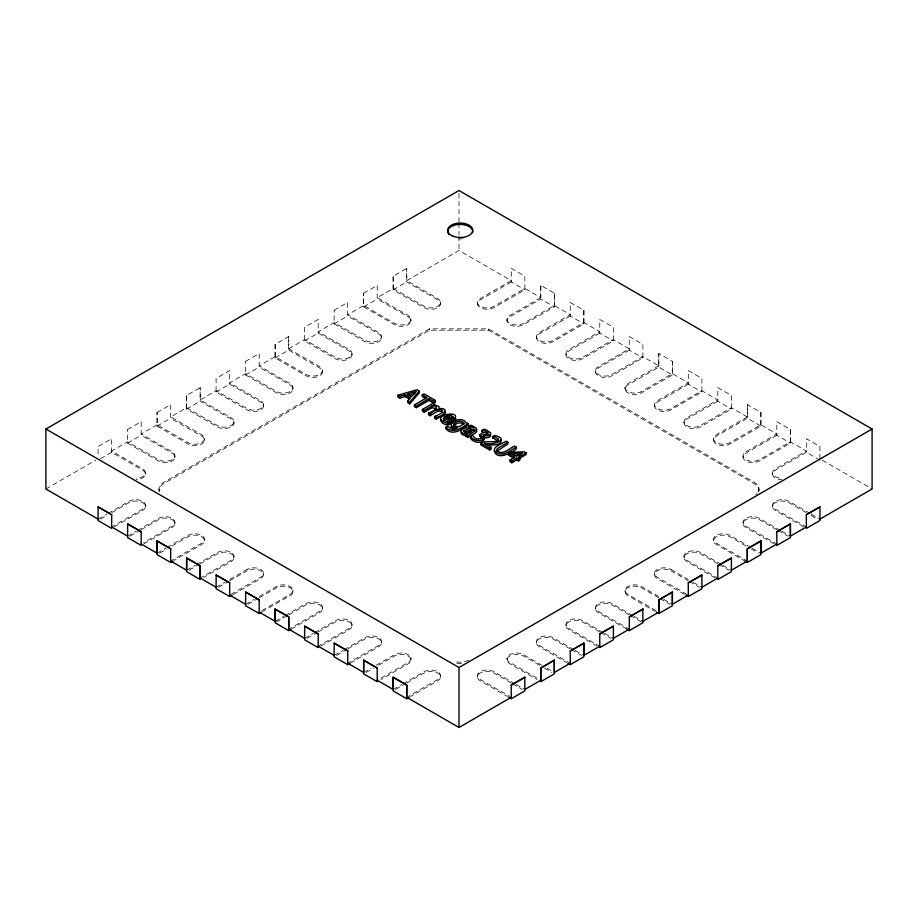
<?xml version="1.0" encoding="UTF-8"?>
<svg xmlns="http://www.w3.org/2000/svg" width="918" height="918" viewBox="0 0 918 918"><rect width="100%" height="100%" fill="white"/><g stroke="black" fill="none" stroke-linecap="round" stroke-linejoin="round"><path stroke-width="0.69" stroke-dasharray="4.59 3.44" d="M127.579 429.498L141.211 421.695L141.154 435.281L172.136 453.171A9.593 5.542 0 0 1 172.136 461.008A9.593 5.542 0 0 1 158.562 461.008L127.579 443.119L127.636 429.532M157.081 412.457L170.714 404.654L170.656 418.252L201.639 436.142A9.593 5.542 0 0 1 201.639 443.979A9.593 5.542 0 0 1 188.064 443.979L157.081 426.09L157.081 412.457L157.139 424.759L188.064 442.614A9.593 5.542 0 0 0 201.639 442.614A9.593 5.542 0 0 0 201.639 434.776L170.714 416.921L186.652 407.718L217.577 425.573A9.593 5.542 0 0 0 231.141 425.573A9.593 5.542 0 0 0 231.141 417.736L200.227 399.881L200.158 387.591L200.158 401.212L231.141 419.101A9.593 5.542 0 0 1 231.141 426.939A9.593 5.542 0 0 1 217.577 426.939L186.595 409.049L186.595 395.417L200.227 387.625M245.599 361.348L259.232 353.545L259.174 367.143L290.157 385.032A9.593 5.542 0 0 1 290.157 392.87A9.593 5.542 0 0 1 276.582 392.87L245.599 374.98L245.668 361.382M275.113 357.94L288.688 350.102L319.671 367.992A9.593 5.542 0 0 1 319.671 375.829A9.593 5.542 0 0 1 306.096 375.829L275.113 357.94L275.113 344.319L288.745 336.516L288.745 348.783L319.671 366.638A9.593 5.542 0 0 1 319.671 374.464A9.593 5.542 0 0 1 306.096 374.464L275.171 356.62L259.232 365.812L290.157 383.667A9.593 5.542 0 0 1 290.157 391.504A9.593 5.542 0 0 1 276.582 391.504L245.668 373.649L229.729 382.852L260.655 400.707A9.593 5.542 0 0 1 260.655 408.544A9.593 5.542 0 0 1 247.08 408.544L216.155 390.689L200.227 399.881M334.129 310.238L347.704 302.412L347.704 316.033L378.686 333.923A9.593 5.542 0 0 1 378.686 341.76A9.593 5.542 0 0 1 365.112 341.76L334.129 323.87L334.186 310.273M363.631 293.209L377.264 285.406L377.206 299.004L408.189 316.882A9.593 5.542 0 0 1 408.189 324.72A9.593 5.542 0 0 1 394.614 324.72L363.631 306.841L363.631 293.209L363.689 305.51L394.614 323.365A9.593 5.542 0 0 0 408.189 323.365A9.593 5.542 0 0 0 408.189 315.528L377.264 297.673L393.202 288.47L424.127 306.325A9.593 5.542 0 0 0 437.691 306.325A9.593 5.542 0 0 0 437.691 298.488L406.777 280.633L406.708 268.331L406.708 281.964L437.691 299.853A9.593 5.542 0 0 1 437.691 307.691A9.593 5.542 0 0 1 424.127 307.691L393.145 289.801L393.145 276.169L406.777 268.366M45.9 488.984L95.702 460.228M157.139 424.759L141.211 433.962L172.136 451.817A9.593 5.542 0 0 1 172.136 459.643A9.593 5.542 0 0 1 158.562 459.643L127.636 441.799L111.698 450.99L142.623 468.846A9.593 5.542 0 0 1 144.78 474.778A9.593 5.542 0 0 1 136.231 478.301M288.745 348.783L304.673 339.58L335.598 357.435A9.593 5.542 0 0 0 349.173 357.435A9.593 5.542 0 0 0 349.173 349.597L318.248 331.742L334.186 322.539L365.112 340.394A9.593 5.542 0 0 0 378.686 340.394A9.593 5.542 0 0 0 378.686 332.557L347.761 314.702L363.689 305.51M406.777 280.633L459 250.488L511.223 280.633L480.309 298.488A9.593 5.542 0 0 0 480.309 306.325A9.593 5.542 0 0 0 493.873 306.325L524.798 288.47L540.736 297.673L540.794 285.372L554.369 293.209L554.369 306.841L523.386 324.72A9.593 5.542 0 0 1 509.811 324.72A9.593 5.542 0 0 1 509.811 316.882L540.794 299.004L554.369 306.841M100.532 458.736L111.64 452.322L142.623 470.211A9.593 5.542 0 0 1 144.78 476.144A9.593 5.542 0 0 1 136.231 479.666M127.579 443.119L141.154 435.281M157.081 426.09L170.656 418.252M186.595 409.049L200.158 401.212M216.097 392.02L229.672 384.183L260.655 402.073A9.593 5.542 0 0 1 260.655 409.898A9.593 5.542 0 0 1 247.08 409.898L216.097 392.02L216.097 378.388L229.672 370.551L229.672 384.183M245.599 374.98L259.174 367.143M304.615 340.911L318.19 333.073L349.173 350.963A9.593 5.542 0 0 1 349.173 358.8A9.593 5.542 0 0 1 335.598 358.8L304.615 340.911L304.615 327.278L318.19 319.441L318.19 333.073M334.129 323.87L347.704 316.033M363.631 306.841L377.206 299.004M393.145 289.801L406.708 281.964M98.123 519.14L106.786 514.137M108.026 513.426L129.048 501.285A9.605 5.542 0 0 1 142.623 501.274A9.605 5.542 0 0 1 142.623 509.123L111.698 526.978M758.142 491.956A16.696 9.639 0 0 0 754.068 482.168L488.502 328.851L429.498 328.851L163.932 482.168A16.696 9.639 0 0 0 159.858 491.956M100.544 519.106L106.74 515.526M111.698 512.669L129.048 502.651A9.605 5.542 0 0 1 142.623 502.639A9.605 5.542 0 0 1 142.623 510.488L114.119 526.943M511.292 281.964L480.309 299.853A9.593 5.542 0 0 0 480.309 307.691A9.593 5.542 0 0 0 493.873 307.691L524.855 289.801L524.855 276.169L511.292 268.331L511.292 281.964L524.855 289.801M758.75 491.853A16.696 9.639 0 0 0 754.068 483.534L488.502 330.205L429.498 330.205L163.932 483.534A16.696 9.639 0 0 0 159.25 491.853M127.636 536.169L136.289 531.178M137.528 530.455L158.562 518.314A9.605 5.542 0 0 1 172.125 518.314A9.605 5.542 0 0 1 172.136 526.152L143.678 542.584M540.736 297.673L509.811 315.528A9.593 5.542 0 0 0 509.811 323.365A9.593 5.542 0 0 0 523.386 323.365L554.311 305.51L570.239 314.702L539.314 332.557A9.593 5.542 0 0 0 539.314 340.394A9.593 5.542 0 0 0 552.888 340.394L583.814 322.539L599.752 331.742L568.827 349.597A9.593 5.542 0 0 0 568.827 357.435A9.593 5.542 0 0 0 582.402 357.435L613.327 339.58L629.255 348.783L598.329 366.638A9.593 5.542 0 0 0 598.329 374.464A9.593 5.542 0 0 0 611.904 374.464L642.83 356.62L658.768 365.812L658.826 353.51L672.401 361.348L672.401 374.98L641.418 392.87A9.593 5.542 0 0 1 627.843 392.87A9.593 5.542 0 0 1 627.843 385.032L658.826 367.143L672.401 374.98M130.058 536.135L139.972 530.409M141.211 529.697L158.562 519.68A9.605 5.542 0 0 1 172.125 519.68A9.605 5.542 0 0 1 172.136 527.517L143.633 543.972M554.369 293.209L554.311 305.51M157.139 553.21L165.802 548.207M167.042 547.495L188.064 535.355A9.605 5.542 0 0 1 201.639 535.355A9.605 5.542 0 0 1 201.639 543.192L170.714 561.047M159.56 553.175L166.996 548.884M171.953 546.015L188.064 536.72A9.605 5.542 0 0 1 201.639 536.709A9.605 5.542 0 0 1 201.639 544.558L174.374 560.29M570.296 316.033L539.314 333.923A9.593 5.542 0 0 0 539.314 341.76A9.593 5.542 0 0 0 552.888 341.76L583.871 323.87L583.871 310.238L570.239 302.447L570.296 316.033L583.871 323.87M583.871 310.238L583.814 322.539M186.652 570.239L195.304 565.247M196.544 564.536L217.577 552.395A9.605 5.542 0 0 1 231.141 552.384A9.605 5.542 0 0 1 231.141 560.232L200.227 578.076M189.074 570.216L198.988 564.49M200.227 563.767L217.577 553.749A9.605 5.542 0 0 1 231.141 553.749A9.605 5.542 0 0 1 231.141 561.587L203.876 577.33M599.81 333.073L568.827 350.963A9.593 5.542 0 0 0 568.827 358.8A9.593 5.542 0 0 0 582.402 358.8L613.385 340.911L613.385 327.278L599.752 319.475L599.81 333.073L613.385 340.911M216.155 587.279L224.818 582.276M229.764 579.419L247.08 569.424M218.576 587.245L228.49 581.519M229.729 580.807L247.08 570.789M629.312 350.102L598.329 367.992A9.593 5.542 0 0 0 598.329 375.829A9.593 5.542 0 0 0 611.904 375.829L642.887 357.94L642.887 344.319L629.255 336.516L629.312 350.102L642.887 357.94M230.969 594.405L260.655 577.261A9.605 5.542 0 0 0 260.655 569.424A9.605 5.542 0 0 0 247.068 569.424M233.39 594.371L260.655 578.627A9.605 5.542 0 0 0 260.655 570.789A9.605 5.542 0 0 0 247.068 570.789M245.668 604.319L254.32 599.316M259.266 596.459L276.582 586.464A9.605 5.542 0 0 1 290.157 586.453A9.605 5.542 0 0 1 290.157 594.302L259.232 612.157M658.768 365.812L627.843 383.667A9.593 5.542 0 0 0 627.843 391.504A9.593 5.542 0 0 0 641.418 391.504L672.332 373.649L688.27 382.852L657.345 400.707A9.593 5.542 0 0 0 657.345 408.544A9.593 5.542 0 0 0 670.92 408.544L701.845 390.689L717.773 399.881L686.859 417.736A9.593 5.542 0 0 0 686.859 425.573A9.593 5.542 0 0 0 700.423 425.573L731.348 407.718L747.286 416.921L747.344 404.62L760.919 412.457L760.919 426.09L729.936 443.979A9.593 5.542 0 0 1 716.361 443.979A9.593 5.542 0 0 1 716.361 436.142L747.344 418.252L760.919 426.09M248.078 604.285L257.992 598.559M259.232 597.847L276.582 587.83A9.605 5.542 0 0 1 290.157 587.818A9.605 5.542 0 0 1 290.157 595.667L262.892 611.399M672.401 361.348L672.332 373.649M275.171 621.348L283.834 616.357M285.062 615.634L306.096 603.493A9.605 5.542 0 0 1 319.659 603.493A9.605 5.542 0 0 1 319.671 611.331L288.745 629.186M276.352 622.037L287.506 615.588M288.745 614.876L306.096 604.859A9.605 5.542 0 0 1 319.659 604.859A9.605 5.542 0 0 1 319.671 612.696L292.406 628.44M688.328 384.183L657.345 402.073A9.593 5.542 0 0 0 657.345 409.898A9.593 5.542 0 0 0 670.92 409.898L701.903 392.02L701.903 378.388L688.27 370.585L688.328 384.183L701.903 392.02M304.673 638.389L313.336 633.386M314.576 632.674L335.598 620.534A9.605 5.542 0 0 1 349.173 620.534A9.605 5.542 0 0 1 349.173 628.371L318.248 646.226M307.094 638.354L317.008 632.628M318.248 631.917L335.598 621.899A9.605 5.542 0 0 1 349.173 621.888A9.605 5.542 0 0 1 349.173 629.737L320.669 646.192M717.842 401.212L686.859 419.101A9.593 5.542 0 0 0 686.859 426.939A9.593 5.542 0 0 0 700.423 426.939L731.405 409.049L731.405 395.417L717.773 387.625L717.842 401.212L731.405 409.049M334.186 655.418L342.839 650.426M344.078 649.715L365.112 637.574A9.605 5.542 0 0 1 378.675 637.562A9.605 5.542 0 0 1 378.686 645.411L347.761 663.255M747.286 416.921L716.361 434.776A9.593 5.542 0 0 0 716.361 442.614A9.593 5.542 0 0 0 729.936 442.614L760.861 424.759L776.789 433.962L745.864 451.817A9.593 5.542 0 0 0 745.864 459.643A9.593 5.542 0 0 0 759.438 459.643L790.364 441.799L806.302 450.99L775.377 468.846A9.593 5.542 0 0 0 773.22 474.778A9.593 5.542 0 0 0 781.769 478.301M336.608 655.395L346.522 649.669M347.761 648.946L365.112 638.928A9.605 5.542 0 0 1 378.675 638.928A9.605 5.542 0 0 1 378.686 646.765L351.422 662.509M760.919 412.457L760.861 424.759M363.689 672.458L371.113 668.178M376.059 665.32L394.614 654.603A9.605 5.542 0 0 1 408.189 654.603A9.605 5.542 0 0 1 408.189 662.44L377.264 680.295M366.11 672.424L373.546 668.132M378.503 665.275L394.614 655.968A9.605 5.542 0 0 1 408.189 655.968A9.605 5.542 0 0 1 408.189 663.806L380.924 679.55M776.846 435.281L745.864 453.171A9.593 5.542 0 0 0 745.864 461.008A9.593 5.542 0 0 0 759.438 461.008L790.421 443.119L790.421 429.498L776.789 421.695L776.846 435.281L790.421 443.119M790.421 429.498L790.364 441.799M393.202 689.498L401.854 684.495M403.094 683.784L424.127 671.643A9.605 5.542 0 0 1 437.691 671.632A9.605 5.542 0 0 1 437.691 679.481L408.005 696.613M395.624 689.464L405.538 683.738M406.777 683.026L424.127 673.009A9.605 5.542 0 0 1 437.691 672.997A9.605 5.542 0 0 1 437.691 680.846L410.426 696.578M819.935 460.159L806.36 452.322L775.377 470.211A9.593 5.542 0 0 0 773.22 476.144A9.593 5.542 0 0 0 781.769 479.666M822.298 460.228L872.1 488.984M809.974 513.426L788.952 501.285A9.605 5.542 0 0 0 775.377 501.274A9.605 5.542 0 0 0 775.377 509.123L806.302 526.978M811.214 514.137L819.877 519.14M806.302 512.669L788.952 502.651A9.605 5.542 0 0 0 775.377 502.639A9.605 5.542 0 0 0 775.377 510.488L803.881 526.943M811.26 515.526L817.456 519.106M393.145 276.169L393.202 288.47M780.472 530.455L759.438 518.314A9.605 5.542 0 0 0 745.875 518.314A9.605 5.542 0 0 0 745.864 526.152L776.789 544.007M781.711 531.178L790.364 536.169M776.789 529.697L759.438 519.68A9.605 5.542 0 0 0 745.875 519.68A9.605 5.542 0 0 0 745.864 527.517L774.367 543.972M778.028 530.409L787.942 536.135M750.958 547.495L729.936 535.355A9.605 5.542 0 0 0 716.361 535.355A9.605 5.542 0 0 0 716.361 543.192L747.286 561.047M752.198 548.207L760.861 553.21M746.047 546.015L729.936 536.72A9.605 5.542 0 0 0 716.361 536.709A9.605 5.542 0 0 0 716.361 544.558L744.865 561.013M751.004 548.884L758.44 553.175M721.456 564.536L700.423 552.395A9.605 5.542 0 0 0 686.859 552.384A9.605 5.542 0 0 0 686.859 560.232L717.773 578.076M722.695 565.247L731.348 570.239M717.773 563.767L700.423 553.749A9.605 5.542 0 0 0 686.859 553.749A9.605 5.542 0 0 0 686.859 561.587L716.602 578.765M719.012 564.49L728.926 570.216M670.92 569.424L688.236 579.419M693.182 582.276L701.845 587.279M670.92 570.789L688.27 580.807M689.51 581.519L699.424 587.245M275.113 344.319L275.171 356.62M687.031 594.405L657.345 577.261A9.605 5.542 0 0 1 657.345 569.424A9.605 5.542 0 0 1 670.932 569.424M684.61 594.371L657.345 578.627A9.605 5.542 0 0 1 657.345 570.789A9.605 5.542 0 0 1 670.932 570.789M658.734 596.459L641.418 586.464A9.605 5.542 0 0 0 627.843 586.453A9.605 5.542 0 0 0 627.843 594.302L658.768 612.157M663.68 599.316L672.332 604.319M658.768 597.847L641.418 587.83A9.605 5.542 0 0 0 627.843 587.818A9.605 5.542 0 0 0 627.843 595.667L655.108 611.399M660.008 598.559L669.922 604.285M632.938 615.634L611.904 603.493A9.605 5.542 0 0 0 598.341 603.493A9.605 5.542 0 0 0 598.329 611.331L629.255 629.186M634.166 616.357L642.83 621.348M629.255 614.876L611.904 604.859A9.605 5.542 0 0 0 598.341 604.859A9.605 5.542 0 0 0 598.329 612.696L626.833 629.151M630.494 615.588L641.648 622.037M603.424 632.674L582.402 620.534A9.605 5.542 0 0 0 568.827 620.534A9.605 5.542 0 0 0 568.827 628.371L599.752 646.226M604.664 633.386L613.327 638.389M599.752 631.917L582.402 621.899A9.605 5.542 0 0 0 568.827 621.888A9.605 5.542 0 0 0 568.827 629.737L597.331 646.192M600.992 632.628L610.906 638.354M186.595 395.417L186.652 407.718M573.922 649.715L552.888 637.574A9.605 5.542 0 0 0 539.325 637.562A9.605 5.542 0 0 0 539.314 645.411L570.239 663.255M575.161 650.426L583.814 655.418M570.239 648.946L552.888 638.928A9.605 5.542 0 0 0 539.325 638.928A9.605 5.542 0 0 0 539.314 646.765L566.578 662.509M571.478 649.669L581.392 655.395M541.941 665.32L523.386 654.603A9.605 5.542 0 0 0 509.811 654.603A9.605 5.542 0 0 0 509.811 662.44L540.736 680.295M546.887 668.178L554.311 672.458M539.497 665.275L523.386 655.968A9.605 5.542 0 0 0 509.811 655.968A9.605 5.542 0 0 0 509.811 663.806L537.076 679.55M544.454 668.132L551.89 672.424M514.906 683.784L493.873 671.643A9.605 5.542 0 0 0 480.309 671.632A9.605 5.542 0 0 0 480.309 679.481L509.995 696.613M516.145 684.495L524.798 689.498M511.223 683.026L493.873 673.009A9.605 5.542 0 0 0 480.309 672.997A9.605 5.542 0 0 0 480.309 680.846L507.574 696.578M512.462 683.738L522.376 689.464M819.877 458.828L819.935 446.527L806.36 438.689L806.36 452.322M772.577 472.999L772.577 474.354M772.577 504.969L772.577 506.334M758.957 488.984L758.957 490.35M747.344 404.62L747.344 418.252M743.064 455.959L743.064 457.325M743.064 522.009L743.064 523.375M713.561 438.919L713.561 440.284M713.561 539.05L713.561 540.404M684.048 421.89L684.048 423.255M684.048 556.078L684.048 557.444M658.826 353.51L658.826 367.143M654.545 404.849L654.545 406.215M654.545 573.119L654.545 574.473M625.032 387.821L625.032 389.175M625.032 590.148L625.032 591.513M595.53 370.78L595.53 372.146M595.53 607.188L595.53 608.554M566.027 353.74L566.027 355.105M566.027 624.229L566.027 625.583M540.794 285.372L540.794 299.004M536.514 336.711L536.514 338.076M536.514 641.257L536.514 642.623M507.011 319.671L507.011 321.036M507.011 658.298L507.011 659.652M488.502 328.851L488.502 330.205M477.498 302.642L477.498 303.996M477.498 675.327L477.498 676.692M459 193.377L459 221.927M459 223.349L459 234.778M459 236.201L459 250.488M440.502 302.642L440.502 303.996M440.502 675.327L440.502 676.692M429.498 328.851L429.498 330.205M410.989 319.671L410.989 321.036M410.989 658.298L410.989 659.652M381.486 336.711L381.486 338.076M381.486 641.257L381.486 642.623M351.973 353.74L351.973 355.105M351.973 624.229L351.973 625.583M322.47 370.78L322.47 372.146M322.47 607.188L322.47 608.554M292.968 387.821L292.968 389.175M292.968 590.148L292.968 591.513M288.688 336.481L288.688 350.102M263.455 404.849L263.455 406.215M263.455 573.119L263.455 574.473M233.952 421.89L233.952 423.255M233.952 556.078L233.952 557.444M204.439 438.919L204.439 440.284M204.439 539.05L204.439 540.404M174.936 455.959L174.936 457.325M174.936 522.009L174.936 523.375M159.043 488.984L159.043 490.35M145.423 472.999L145.423 474.354M145.423 504.969L145.423 506.334M111.64 452.322L111.64 438.689L98.065 446.527L98.123 456.108M461.616 663.404A16.685 9.628 0 0 1 456.395 663.404M757.143 493.356A16.696 9.639 0 0 1 755.766 494.653M468.811 660.317A16.685 9.628 0 0 1 453.848 661.694M463.108 238.669A12.519 7.229 0 0 1 456.808 238.588"/><path stroke-width="1.38" d="M451.094 425.941L451.863 427.857L454.697 429.245M494.263 450.531C496.328 461.02 512.083 452.872 516.272 448.891L516.272 447.158L514.367 446.068C509.938 448.214 501.308 456.556 496.649 450.004L497.43 448.466L507.849 442.304L507.849 444.037L496.707 451.186M440.927 419.56C440.25 423.198 445.115 424.414 447.835 425.091L449.797 423.955C450.497 420.777 438.896 420.88 445.138 416.6L452.551 420.869C466.918 407.844 423.99 416.29 447.835 423.359L449.797 422.223M461.295 431.609C459.78 434.753 464.933 435.706 467.147 435.683L466.011 436.337L466.011 434.604L467.147 433.95C455.626 433.984 463.142 424.552 470.177 429.154C474.113 433.101 475.937 427.283 471.129 426.962C464.944 425.849 472.483 429.417 474.285 430.726M455.385 420.616L455.913 418.574M453.699 426.021C455.821 423.129 460.733 421.614 463.636 424.3M397.827 395.233L399.743 396.346L405.01 394.786L410.461 397.93L407.764 400.982L407.764 402.715L409.772 403.863L409.772 402.13L419.216 391.137L416.887 389.783L397.827 395.233L397.827 396.966L399.743 398.079L405.01 396.519L409.371 399.032M409.772 403.863L419.216 392.858L419.216 391.137M445.138 416.6L445.138 418.333L443.302 421.064M454.628 421.316L452.551 422.601L445.138 418.333M444.817 411.471C447.525 415.67 437.817 416.944 436.36 419.216L434.558 418.183L434.558 416.451C451.725 410.025 437.094 406.031 430.29 413.984L428.488 412.939L428.488 414.672L430.29 415.716C433.411 413.903 439.481 408.43 442.889 412.756M98.123 519.14L45.9 488.984L45.9 429.016L459 190.519L872.1 429.016L872.1 488.984L819.877 519.14M98.065 506.908L111.698 514.711L111.64 528.366L98.065 520.529L98.123 506.874L111.698 514.711M127.636 523.903L141.211 531.74L127.636 523.903L127.579 537.569L141.154 545.407L141.211 531.74M157.081 540.977L170.714 548.78L170.656 562.447L157.081 554.61L157.081 540.977L170.714 548.78M422.234 394.82L423.921 393.845L435.384 400.466L435.384 402.199L433.698 403.174L428.913 400.409L416.347 407.661L414.454 406.571L414.454 404.838L427.019 397.586L422.234 394.82L422.234 396.553L425.826 398.619M414.454 404.838L416.347 405.928L428.913 398.676L433.698 401.441L435.384 400.466M436.738 408.935L432.206 407.603L424.219 412.205L422.418 411.172L422.418 409.439L433.112 403.266L434.914 404.31L433.732 404.987L438.93 406.399L439.091 408.51C450.371 407.81 443.784 416.118 436.36 417.483L434.558 416.451M422.418 409.439L424.219 410.484L432.206 405.871C441.363 405.492 432.975 412.228 428.488 412.939M170.656 562.447L173.135 561.013M200.158 565.844L200.158 579.476L186.595 571.639L186.595 558.018L200.227 565.809L200.227 578.076L216.155 587.279M445.907 427.145C449.177 424.632 452.907 432.745 457.049 427.799C441.489 426.009 461.777 414.133 465.874 422.705L468.134 423.485L468.134 425.218C462.224 429.383 452.333 436.302 445.907 428.867L445.907 427.145C452.333 434.57 462.224 427.65 468.134 423.485M468.8 426.25L470.624 425.195L472.368 425.826L476.063 427.96L476.809 429.693L467.801 435.637L466.011 434.604M216.097 575.047L229.729 582.85L229.672 596.516L216.097 588.679L216.155 575.012L229.729 582.85M466.011 436.337L467.801 437.37L475.122 433.147L476.809 431.426L476.063 429.693M484.153 438.173L484.486 439.079C481.996 444.209 473.263 442.763 470.544 438.276L470.544 436.543L472.563 435.384L475.099 438.276L477.245 439.022L480.286 438.62L482.248 436.566L479.793 434.558L479.793 436.291L482.248 438.299M488.112 434.719C487.137 431.609 481.135 433.996 481.996 430.381L484.015 429.222L486.31 429.842L490.82 433.055L490.189 434.788L488.158 435.832L483.488 435.717L483.488 437.438L483.625 435.637M479.793 434.558L481.388 433.64C483.132 434.983 487.458 435.809 488.112 432.986L485.656 431.208L481.996 430.381M492.725 436.566L494.756 435.396C511.601 440.112 490.591 445.746 484.199 443.222L491.21 447.261L491.21 448.994L489.569 449.935L480.768 444.863L480.768 443.13L482.776 441.971L494.733 441.604L497.556 440.663L498.646 439.217C490.591 433.766 491.325 438.322 498.646 440.95M229.672 596.516L232.151 595.082M480.768 443.13L489.569 448.202L491.21 447.261M245.668 592.053L259.232 599.89L245.668 592.053L245.599 605.708L259.174 613.545L261.653 612.122M516.272 447.158C510.615 450.187 503.397 456.9 496.558 452.585C488.904 447.8 503.477 443.153 505.956 441.214L507.849 442.304M513.816 458.277L508.572 455.248L508.572 453.515L510.58 452.356L524.293 451.794L526.06 452.815L526.06 454.548L519.359 458.415M526.06 452.815L518.234 457.336L519.932 458.311L519.932 460.044L518.406 460.928L516.708 459.941L511.808 462.775L509.972 461.72L509.972 459.987L514.872 457.153L508.572 453.515M509.972 459.987L511.808 461.043L516.708 458.22L518.406 459.195L519.932 458.311M291.167 629.151L288.688 630.586L275.113 622.748L275.113 609.116L288.745 616.919L288.745 629.186L304.673 638.389M304.615 626.156L318.248 633.959L318.19 647.626L304.615 639.789L304.673 626.122L318.248 633.959M334.186 643.162L347.761 650.988L334.186 643.162L334.129 656.818L347.704 664.655L350.183 663.221M363.631 660.226L377.264 668.029L377.206 681.695L363.631 673.858L363.631 660.226L377.264 668.029M409.187 697.301L406.708 698.724L393.145 690.887L393.145 677.266L406.777 685.069L406.777 697.336L459 727.481L511.223 697.336M393.145 677.266L406.777 685.069M45.9 429.016L459 667.512L872.1 429.016M511.223 685.069L524.855 677.266L511.223 685.069L511.292 698.724L524.855 690.887L524.798 677.232M524.798 689.498L540.736 680.295L540.736 668.029L554.311 660.191L554.369 673.858L540.794 681.695L540.794 668.063L554.369 660.226M570.296 664.655L570.239 650.988L583.871 643.197L583.871 656.818L570.296 664.655L567.817 663.221M599.752 633.959L613.385 626.156L613.385 639.789L599.81 647.626L599.752 633.959L613.385 626.156M629.312 616.953L642.887 609.116L629.312 616.953L629.312 630.586L642.887 622.748L642.83 609.082M656.347 612.122L658.826 613.545L672.401 605.708L672.401 592.087L658.768 599.89L658.768 612.157L642.83 621.348M688.328 596.516L688.27 582.85L701.903 575.047L701.903 588.679L688.328 596.516L685.849 595.082M717.773 565.809L731.405 558.018L731.405 571.639L717.842 579.476L717.773 565.809L731.405 558.018M744.865 561.013L747.344 562.447L760.919 554.61L760.919 540.977L747.286 548.78L747.286 561.047L731.348 570.239M776.846 531.774L790.421 523.937L790.421 537.569L776.846 545.407L776.789 531.74L790.421 523.937M806.302 514.711L819.935 506.908L819.935 520.529L806.36 528.366L806.302 514.711L819.935 506.908M570.296 651.023L583.871 643.197M672.401 592.087L658.826 599.924L658.826 613.545M701.903 575.047L688.27 582.85M760.919 540.977L747.344 548.815L747.344 562.447M570.239 663.255L554.311 672.458L554.311 660.191M599.752 646.226L583.814 655.418L583.814 643.162M613.327 638.389L629.255 629.186M688.27 595.116L672.332 604.319L672.332 592.053M701.845 587.279L717.773 578.076M776.789 544.007L760.861 553.21L760.861 540.943M806.302 526.978L790.364 536.169L790.364 523.903M464.37 431.678L467.032 431.288L469.832 432.263M408.43 395.52L414.798 393.65M447.973 417.001L451.782 417.208L453.71 419.205M514.195 455.121L520.678 454.835M487.63 445C491.164 444.84 502.502 446.01 500.792 439.917M485.037 437.714C487.102 438.161 491.853 437.175 490.556 434.225M448.753 423.806L449.797 423.955M407.764 400.982L409.772 402.13M626.833 629.151L629.312 630.586M508.813 697.301L511.292 698.724M200.227 565.809L186.652 557.983L186.652 570.239L170.714 561.047M275.113 609.116L288.745 616.919L288.688 630.586M111.698 526.978L127.636 536.169M141.211 544.007L157.139 553.21L157.139 540.943M229.729 595.116L245.668 604.319M259.232 612.157L275.171 621.348L275.171 609.082M318.248 646.226L334.186 655.418M347.761 663.255L363.689 672.458L363.689 660.191M377.264 680.295L393.202 689.498L393.202 677.232M483.488 435.717L484.486 437.347C481.996 442.476 473.263 441.03 470.544 436.543M518.406 459.195L518.406 460.928M516.708 458.22L516.708 459.941M511.808 461.043L511.808 462.775M492.84 436.635L492.84 438.356M489.569 448.202L489.569 449.935M482.111 430.45L482.111 432.183M467.801 435.637L467.801 437.37M459 667.512L459 727.481M452.551 420.869L452.551 422.601M449.694 422.165L449.694 423.898M447.835 423.359L447.835 425.091M438.207 409.371L438.207 411.103M436.36 417.483L436.36 419.216M433.698 401.441L433.698 403.174M432.206 405.871L432.206 407.603M430.29 413.984L430.29 415.716M428.913 398.676L428.913 400.409M424.219 410.484L424.219 412.205M416.347 405.928L416.347 407.661M406.708 685.103L406.708 698.724M405.01 394.786L405.01 396.519M399.743 396.346L399.743 398.079M347.761 650.988L347.704 664.655M259.232 599.89L259.174 613.545M448.925 234.756A12.519 7.229 0 0 1 448.168 233.608M447.766 232.403A12.519 7.229 0 0 1 460.48 224.405A12.519 7.229 0 0 1 472.598 232.702M453.699 424.288L454.708 425.952L458.541 426.939L464.405 423.554C461.995 419.664 455.982 421.018 453.699 424.288M463.693 430.485L463.785 431.609L466.447 432.86L468.65 433.089L471.611 431.38L467.032 429.555L463.693 430.485M453.71 417.472L452.172 419.067L446.515 415.797L451.059 415.246L453.71 417.472M416.072 391.55L411.551 396.691L407.156 394.155L416.072 391.55M521.975 453.056L516.398 456.269L511.59 453.492L521.975 453.056M452.425 235.926A12.519 7.229 0 0 0 472.598 231.347A12.519 7.229 0 0 0 455.626 223.544A12.519 7.229 0 0 0 452.425 235.926"/></g></svg>
